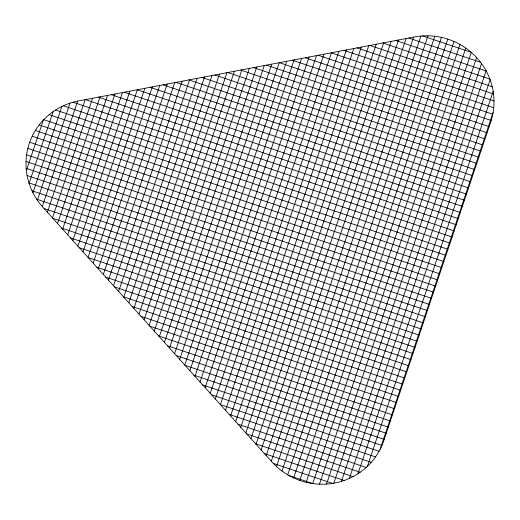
<?xml version="1.0" encoding="UTF-8"?>
<svg xmlns="http://www.w3.org/2000/svg" width="520" height="520" viewBox="0 0 520 520"><rect width="100%" height="100%" fill="white"/><g stroke="black" fill="none" stroke-linecap="round" stroke-linejoin="round"><path stroke-width="0.78" d="M26.377 170.631L43.336 120.068M29.101 183.339L53.17 111.599M32.949 192.706L61.873 106.47M37.401 200.252L69.973 103.162M42.282 206.537L77.649 101.114M47.372 212.206L85.111 99.691M52.462 217.861L92.58 98.267M57.551 223.522L100.041 96.844M62.634 229.183L107.51 95.42M67.724 234.845L114.972 94.003M72.813 240.5L122.434 92.58M77.903 246.161L129.903 91.156M82.992 251.823L137.365 89.739M144.833 88.316L88.081 257.485L408.889 365.807M93.171 263.139L152.295 86.892M98.26 268.801L159.757 85.475M103.35 274.463L167.225 84.052M108.44 280.118L174.688 82.628M113.529 285.779L182.156 81.205M118.619 291.44L189.618 79.788M123.708 297.102L197.08 78.364M128.798 302.757L204.549 76.941M133.887 308.418L212.011 75.523M138.977 314.08L219.479 74.1M144.066 319.735L226.941 72.677M149.156 325.397L234.403 71.26M154.245 331.058L241.872 69.836M159.328 336.719L249.333 68.413M164.417 342.375L256.802 66.989M169.507 348.036L264.264 65.572M174.597 353.697L271.726 64.148M179.686 359.353L279.195 62.725M184.775 365.014L286.656 61.308M189.865 370.675L294.125 59.884M194.955 376.337L301.587 58.461M200.044 381.992L309.049 57.038M205.133 387.654L316.517 55.62M210.223 393.315L323.98 54.197M215.312 398.97L331.448 52.773M220.402 404.632L338.91 51.357M225.492 410.293L346.372 49.933M230.581 415.954L353.841 48.509M235.671 421.61L361.303 47.093M240.76 427.271L368.771 45.669M245.85 432.933L376.233 44.245M250.939 438.588L383.695 42.822M256.029 444.249L391.163 41.405M261.111 449.911L398.625 39.981M266.201 455.572L406.094 38.558M271.291 461.227L413.556 37.141M276.503 466.538L420.901 36.069M281.976 471.036L427.979 35.809M287.697 474.812L434.811 36.27M293.637 477.932L441.422 37.388M299.793 480.428L447.824 39.13M306.15 482.307L454.025 41.489M312.715 483.568L460.012 44.466M319.495 484.172L465.784 48.1M326.514 484.081L471.315 52.429M333.801 483.197L476.587 57.551M341.4 481.384L481.546 63.602M349.388 478.394L486.103 70.837M357.935 473.746L490.113 79.723M367.432 466.271L493.168 91.435M380.081 449.397L493.077 112.541M422.675 35.932L471.172 52.306M408.74 38.057L480.578 62.309M395.811 40.521L486.213 71.039M382.882 42.978L489.885 79.105M369.947 45.441L492.219 86.723M357.019 47.905L493.532 93.99M344.091 50.368L494 100.978M331.162 52.832L493.721 107.712M318.233 55.289L492.765 114.212M305.305 57.752L491.166 120.497M292.377 60.216L489.125 126.64M279.448 62.68L487.065 132.769M266.519 65.143L485.01 138.905M253.591 67.6L482.95 145.035M240.662 70.064L480.896 151.164M227.734 72.527L478.835 157.3M214.799 74.991L476.781 163.43M201.87 77.454L474.721 169.566M188.942 79.918L472.667 175.695M176.014 82.375L470.606 181.831M163.085 84.838L468.553 187.961M150.156 87.302L466.492 194.097M137.228 89.765L464.438 200.226M124.299 92.228L462.378 206.362M111.371 94.685L460.324 212.492M98.442 97.149L458.263 218.628M85.514 99.612L456.209 224.757M73.034 102.226L454.149 230.893M63.336 105.781L452.094 237.022M55.582 109.987L450.034 243.152M49.153 114.647L447.98 249.288M43.745 119.645L445.919 255.417M39.176 124.93L443.865 261.553M35.354 130.468L441.805 267.683M32.207 136.234L439.751 273.819M29.712 142.214L437.691 279.949M27.84 148.415L435.637 286.084M26.605 154.823L433.576 292.214M26.026 161.453L431.522 298.35M26.163 168.331L429.462 304.48M27.098 175.468L427.407 310.615M28.971 182.93L425.347 316.745M32.013 190.781L423.293 322.881M36.693 199.192L421.232 329.011M44.038 208.494L419.178 335.14M52.852 218.303L417.118 341.276M61.666 228.105L415.064 347.406M70.48 237.906L413.004 353.541M79.293 247.708L410.95 359.671M96.922 267.312L406.835 371.937M105.742 277.115L404.781 378.072M114.556 286.917L402.721 384.202M123.37 296.725L400.666 390.338M132.184 306.527L398.606 396.468M140.998 316.329L396.552 402.603M149.812 326.131L394.491 408.733M158.626 335.933L392.438 414.869M167.44 345.735L390.377 420.999M176.254 355.537L388.323 427.128M185.068 365.339L386.262 433.264M193.889 375.147L384.209 439.394M202.703 384.95L381.94 445.458M211.517 394.751L379.048 451.308M220.331 404.553L375.499 456.937M229.144 414.356L371.228 462.325M237.958 424.157L366.165 467.441M246.772 433.959L360.159 472.238M255.587 443.768L352.976 476.638M264.401 453.57L344.143 480.487M273.28 463.392L332.566 483.405M288.841 475.469L312.891 483.594M490.718 121.875L383.825 440.531A66.255 64.681 20.9 0 1 271.856 461.857L42.841 207.168A66.255 64.681 20.9 0 1 78.475 100.952L414.382 36.979A66.255 64.681 20.9 0 1 490.718 121.875"/></g></svg>
